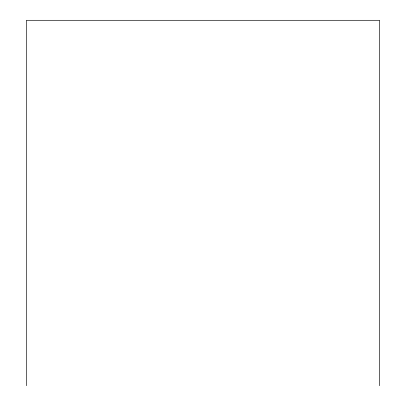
<?xml version="1.0" encoding="UTF-8"?>
<svg xmlns="http://www.w3.org/2000/svg" width="406" height="406" viewBox="0 0 406 406"><rect width="100%" height="100%" fill="white"/><g stroke="black" fill="none" stroke-linecap="round" stroke-linejoin="round"><path stroke-width="0.61" d="M379.585 385.7L379.585 20.3L26.415 20.3L26.415 385.7"/></g></svg>
